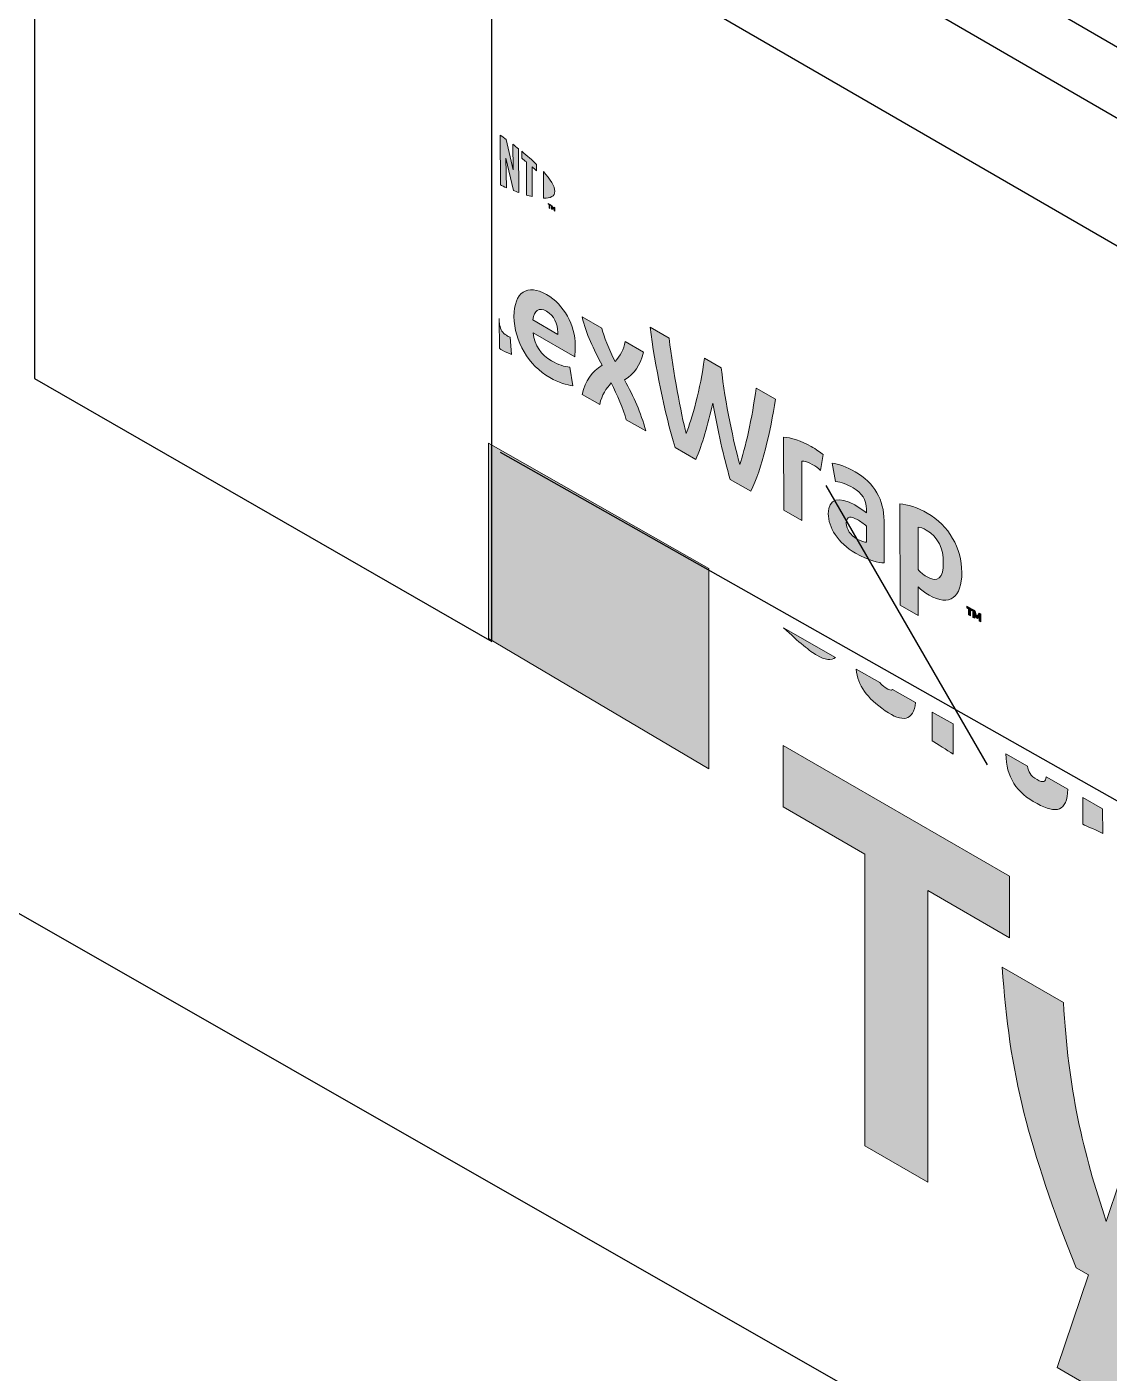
# Model space of a CAD drawing. Extents: x -1140 to 5605, y -816 to 2382.
# Drawn here: x 3666.2 to 3714.4, y 41.5 to 101.5 of the extents above; entities that cross this region are included whole.
import ezdxf

# ---------------------------------------------------------------- set-up
doc = ezdxf.new("R2010")
doc.units = 0
doc.header["$MEASUREMENT"] = 0
for name, color, linetype, lineweight in [('.ATI-DETAIL', 7, 'Continuous', 0), ('G-ANNO-TTLB', 7, 'Continuous', 0), ('TYVEK', 7, 'Continuous', 0), ('X-REF - TRACED', 7, 'Continuous', 0)]:
    doc.layers.add(name, color=color, linetype=linetype, lineweight=lineweight)

# ---------------------------------------------------------------- blocks, each defined once
blk = doc.blocks.new('Block_337')
at = {"layer": 'TYVEK', "true_color": 0x003b71, "transparency": 33554687}
h = blk.add_hatch(color=156, dxfattribs=at)
h.dxf.hatch_style = 2
edge = h.paths.add_edge_path()
edge.add_spline(control_points=[(3706.284, 77.006), (3706.114, 77.105), (3706.021, 77.198), (3705.908, 77.318), (3705.908, 77.318), (3705.908, 79.208), (3705.908, 79.208), (3706.029, 79.194), (3706.135, 79.165), (3706.277, 79.08), (3706.817, 78.775), (3707.037, 78.242), (3707.037, 77.631), (3707.044, 76.935), (3706.803, 76.708), (3706.284, 77.006)], knot_values=[0, 0, 0, 0, 1, 1, 1, 2, 2, 2, 3, 3, 3, 4, 4, 4, 5, 5, 5, 5], degree=3, periodic=0)
edge = h.paths.add_edge_path()
edge.add_spline(control_points=[(3706.32, 79.833), (3705.901, 80.074), (3705.432, 80.224), (3705.098, 80.245), (3705.098, 80.245), (3705.112, 75.727), (3705.112, 75.727), (3705.112, 75.727), (3705.915, 75.266), (3705.915, 75.266), (3705.915, 75.266), (3705.908, 76.551), (3705.908, 76.551), (3706.057, 76.402), (3706.199, 76.296), (3706.405, 76.182), (3707.321, 75.649), (3707.868, 76.075), (3707.861, 77.191), (3707.861, 78.27), (3707.286, 79.279), (3706.32, 79.833)], knot_values=[0, 0, 0, 0, 1, 1, 1, 2, 2, 2, 3, 3, 3, 4, 4, 4, 5, 5, 5, 6, 6, 6, 7, 7, 7, 7], degree=3, periodic=0)
h = blk.add_hatch(color=156, dxfattribs=at)
h.dxf.hatch_style = 2
edge = h.paths.add_edge_path()
edge.add_spline(control_points=[(3708.081, 75.692), (3708.081, 75.692), (3708.081, 75.614), (3708.081, 75.614), (3708.081, 75.614), (3708.16, 75.571), (3708.16, 75.571), (3708.16, 75.571), (3708.166, 75.294), (3708.166, 75.294), (3708.166, 75.294), (3708.245, 75.251), (3708.245, 75.251), (3708.245, 75.251), (3708.245, 75.521), (3708.245, 75.521), (3708.245, 75.521), (3708.323, 75.479), (3708.323, 75.479), (3708.323, 75.479), (3708.323, 75.557), (3708.323, 75.557), (3708.323, 75.557), (3708.081, 75.692), (3708.081, 75.692)], knot_values=[0, 0, 0, 0, 1, 1, 1, 2, 2, 2, 3, 3, 3, 4, 4, 4, 5, 5, 5, 6, 6, 6, 7, 7, 7, 8, 8, 8, 8], degree=3, periodic=0)
edge = h.paths.add_edge_path()
edge.add_spline(control_points=[(3708.628, 75.379), (3708.6, 75.315), (3708.572, 75.273), (3708.536, 75.23), (3708.5, 75.308), (3708.472, 75.386), (3708.444, 75.486), (3708.444, 75.486), (3708.358, 75.536), (3708.358, 75.536), (3708.358, 75.536), (3708.358, 75.187), (3708.358, 75.187), (3708.358, 75.187), (3708.436, 75.145), (3708.436, 75.145), (3708.436, 75.145), (3708.436, 75.301), (3708.436, 75.301), (3708.436, 75.301), (3708.429, 75.365), (3708.429, 75.365), (3708.458, 75.294), (3708.486, 75.223), (3708.507, 75.166), (3708.507, 75.166), (3708.564, 75.131), (3708.564, 75.131), (3708.586, 75.159), (3708.614, 75.202), (3708.642, 75.237), (3708.642, 75.237), (3708.635, 75.187), (3708.635, 75.187), (3708.635, 75.187), (3708.635, 75.024), (3708.635, 75.024), (3708.635, 75.024), (3708.713, 74.982), (3708.713, 74.982), (3708.713, 74.982), (3708.713, 75.33), (3708.713, 75.33), (3708.713, 75.33), (3708.628, 75.379), (3708.628, 75.379)], knot_values=[0, 0, 0, 0, 1, 1, 1, 2, 2, 2, 3, 3, 3, 4, 4, 4, 5, 5, 5, 6, 6, 6, 7, 7, 7, 8, 8, 8, 9, 9, 9, 10, 10, 10, 11, 11, 11, 12, 12, 12, 13, 13, 13, 14, 14, 14, 15, 15, 15, 15], degree=3, periodic=0)
at = {"layer": 'TYVEK'}
for points, knots in [([(3706.32, 79.833), (3705.901, 80.074), (3705.432, 80.224), (3705.098, 80.245), (3705.098, 80.245), (3705.112, 75.727), (3705.112, 75.727), (3705.112, 75.727), (3705.915, 75.266), (3705.915, 75.266), (3705.915, 75.266), (3705.908, 76.551), (3705.908, 76.551), (3706.057, 76.402), (3706.199, 76.296), (3706.405, 76.182), (3707.321, 75.649), (3707.868, 76.075), (3707.861, 77.191), (3707.861, 78.27), (3707.286, 79.279), (3706.32, 79.833)], [0, 0, 0, 0, 1, 1, 1, 2, 2, 2, 3, 3, 3, 4, 4, 4, 5, 5, 5, 6, 6, 6, 7, 7, 7, 7]), ([(3706.284, 77.006), (3706.114, 77.105), (3706.021, 77.198), (3705.908, 77.318), (3705.908, 77.318), (3705.908, 79.208), (3705.908, 79.208), (3706.029, 79.194), (3706.135, 79.165), (3706.277, 79.08), (3706.817, 78.775), (3707.037, 78.242), (3707.037, 77.631), (3707.044, 76.935), (3706.803, 76.708), (3706.284, 77.006)], [0, 0, 0, 0, 1, 1, 1, 2, 2, 2, 3, 3, 3, 4, 4, 4, 5, 5, 5, 5]), ([(3708.081, 75.692), (3708.081, 75.692), (3708.081, 75.614), (3708.081, 75.614), (3708.081, 75.614), (3708.16, 75.571), (3708.16, 75.571), (3708.16, 75.571), (3708.166, 75.294), (3708.166, 75.294), (3708.166, 75.294), (3708.245, 75.251), (3708.245, 75.251), (3708.245, 75.251), (3708.245, 75.521), (3708.245, 75.521), (3708.245, 75.521), (3708.323, 75.479), (3708.323, 75.479), (3708.323, 75.479), (3708.323, 75.557), (3708.323, 75.557), (3708.323, 75.557), (3708.081, 75.692), (3708.081, 75.692)], [0, 0, 0, 0, 1, 1, 1, 2, 2, 2, 3, 3, 3, 4, 4, 4, 5, 5, 5, 6, 6, 6, 7, 7, 7, 8, 8, 8, 8]), ([(3708.628, 75.379), (3708.6, 75.315), (3708.572, 75.273), (3708.536, 75.23), (3708.5, 75.308), (3708.472, 75.386), (3708.444, 75.486), (3708.444, 75.486), (3708.358, 75.536), (3708.358, 75.536), (3708.358, 75.536), (3708.358, 75.187), (3708.358, 75.187), (3708.358, 75.187), (3708.436, 75.145), (3708.436, 75.145), (3708.436, 75.145), (3708.436, 75.301), (3708.436, 75.301), (3708.436, 75.301), (3708.429, 75.365), (3708.429, 75.365), (3708.458, 75.294), (3708.486, 75.223), (3708.507, 75.166), (3708.507, 75.166), (3708.564, 75.131), (3708.564, 75.131), (3708.586, 75.159), (3708.614, 75.202), (3708.642, 75.237), (3708.642, 75.237), (3708.635, 75.187), (3708.635, 75.187), (3708.635, 75.187), (3708.635, 75.024), (3708.635, 75.024), (3708.635, 75.024), (3708.713, 74.982), (3708.713, 74.982), (3708.713, 74.982), (3708.713, 75.33), (3708.713, 75.33), (3708.713, 75.33), (3708.628, 75.379), (3708.628, 75.379)], [0, 0, 0, 0, 1, 1, 1, 2, 2, 2, 3, 3, 3, 4, 4, 4, 5, 5, 5, 6, 6, 6, 7, 7, 7, 8, 8, 8, 9, 9, 9, 10, 10, 10, 11, 11, 11, 12, 12, 12, 13, 13, 13, 14, 14, 14, 15, 15, 15, 15])]:
    blk.add_open_spline(points, degree=3, knots=knots, dxfattribs=at)
blk = doc.blocks.new('Block_336')
at = {"layer": 'TYVEK'}
blk.add_blockref('Block_337', (0, 0), dxfattribs=at)
blk = doc.blocks.new('Block_344')
at = {"layer": 'TYVEK', "color": 4, "lineweight": 25, "true_color": 0x00ffff}
blk.add_lwpolyline([(3769.932, 35.838), (3687.295, 82.541), (3687.295, 82.541)], dxfattribs=at)
blk = doc.blocks.new('Block_346')
at = {"layer": 'TYVEK', "true_color": 0x003b71, "transparency": 33554687}
h = blk.add_hatch(color=156, dxfattribs=at)
h.dxf.hatch_style = 2
edge = h.paths.add_edge_path()
edge.add_spline(control_points=[(3689.848, 87.803), (3689.848, 87.803), (3688.732, 88.449), (3688.732, 88.449), (3688.789, 88.875), (3689.009, 89.024), (3689.35, 88.833), (3689.67, 88.648), (3689.848, 88.264), (3689.848, 87.888), (3689.848, 87.888), (3689.848, 87.803), (3689.848, 87.803)], knot_values=[0, 0, 0, 0, 1, 1, 1, 2, 2, 2, 3, 3, 3, 4, 4, 4, 4], degree=3, periodic=0)
edge = h.paths.add_edge_path()
edge.add_spline(control_points=[(3690.629, 87.305), (3690.622, 88.215), (3690.118, 89.131), (3689.35, 89.578), (3688.484, 90.069), (3687.894, 89.678), (3687.894, 88.605), (3687.901, 87.476), (3688.548, 86.418), (3689.493, 85.878), (3689.876, 85.65), (3690.26, 85.53), (3690.522, 85.515), (3690.522, 85.515), (3690.387, 86.339), (3690.387, 86.339), (3690.139, 86.361), (3689.862, 86.446), (3689.571, 86.616), (3689.102, 86.886), (3688.825, 87.284), (3688.747, 87.874), (3688.747, 87.874), (3690.6, 86.808), (3690.6, 86.808), (3690.615, 86.936), (3690.629, 87.107), (3690.629, 87.305)], knot_values=[0, 0, 0, 0, 1, 1, 1, 2, 2, 2, 3, 3, 3, 4, 4, 4, 5, 5, 5, 6, 6, 6, 7, 7, 7, 8, 8, 8, 9, 9, 9, 9], degree=3, periodic=0)
h = blk.add_hatch(color=156, dxfattribs=at)
h.dxf.hatch_style = 2
edge = h.paths.add_edge_path()
edge.add_spline(control_points=[(3687.724, 87.682), (3687.667, 87.696), (3687.61, 87.725), (3687.553, 87.76), (3687.384, 87.857), (3687.293, 88.01), (3687.255, 88.226), (3687.24, 88.31), (3687.234, 88.403), (3687.234, 88.506), (3687.234, 88.506), (3687.242, 87.172), (3687.242, 87.172), (3687.282, 87.144), (3687.325, 87.118), (3687.369, 87.092), (3687.489, 87.021), (3687.674, 86.95), (3687.781, 86.908), (3687.781, 86.908), (3687.724, 87.682), (3687.724, 87.682)], knot_values=[0, 0, 0, 0, 1, 1, 1, 2, 2, 2, 3, 3, 3, 4, 4, 4, 5, 5, 5, 6, 6, 6, 7, 7, 7, 7], degree=3, periodic=0)
h = blk.add_hatch(color=156, dxfattribs=at)
h.dxf.hatch_style = 2
edge = h.paths.add_edge_path()
edge.add_spline(control_points=[(3692.824, 85.778), (3693.264, 86.048), (3693.52, 86.396), (3693.669, 87.014), (3693.669, 87.014), (3692.845, 87.483), (3692.845, 87.483), (3692.81, 87.128), (3692.618, 86.837), (3692.405, 86.588), (3692.142, 87.121), (3691.886, 87.732), (3691.808, 88.08), (3691.808, 88.08), (3690.934, 88.584), (3690.934, 88.584), (3691.119, 87.803), (3691.432, 87.156), (3691.822, 86.432), (3691.354, 86.133), (3691.084, 85.75), (3690.934, 85.125), (3690.934, 85.125), (3691.723, 84.677), (3691.723, 84.677), (3691.801, 85.111), (3692.014, 85.395), (3692.234, 85.636), (3692.483, 85.125), (3692.781, 84.45), (3692.902, 83.995), (3692.902, 83.995), (3693.776, 83.498), (3693.776, 83.498), (3693.534, 84.351), (3693.25, 84.99), (3692.824, 85.778)], knot_values=[0, 0, 0, 0, 1, 1, 1, 2, 2, 2, 3, 3, 3, 4, 4, 4, 5, 5, 5, 6, 6, 6, 7, 7, 7, 8, 8, 8, 9, 9, 9, 10, 10, 10, 11, 11, 11, 12, 12, 12, 12], degree=3, periodic=0)
h = blk.add_hatch(color=156, dxfattribs=at)
h.dxf.hatch_style = 2
edge = h.paths.add_edge_path()
edge.add_spline(control_points=[(3698.691, 85.409), (3698.521, 84.081), (3698.194, 82.667), (3697.96, 82.007), (3697.697, 82.951), (3697.313, 84.727), (3697.135, 86.304), (3697.135, 86.304), (3696.382, 86.737), (3696.382, 86.737), (3696.212, 85.359), (3695.821, 84.024), (3695.573, 83.377), (3695.331, 84.308), (3694.998, 86.105), (3694.813, 87.632), (3694.813, 87.632), (3693.961, 88.122), (3693.961, 88.122), (3694.18, 86.425), (3694.607, 84.322), (3695.076, 82.752), (3695.076, 82.752), (3695.999, 82.22), (3695.999, 82.22), (3696.29, 82.902), (3696.539, 83.747), (3696.759, 84.734), (3696.979, 83.498), (3697.242, 82.355), (3697.533, 81.339), (3697.533, 81.339), (3698.457, 80.813), (3698.457, 80.813), (3698.947, 81.822), (3699.33, 83.463), (3699.55, 84.912), (3699.55, 84.912), (3698.691, 85.409), (3698.691, 85.409)], knot_values=[0, 0, 0, 0, 1, 1, 1, 2, 2, 2, 3, 3, 3, 4, 4, 4, 5, 5, 5, 6, 6, 6, 7, 7, 7, 8, 8, 8, 9, 9, 9, 10, 10, 10, 11, 11, 11, 12, 12, 12, 13, 13, 13, 13], degree=3, periodic=0)
h = blk.add_hatch(color=156, dxfattribs=at)
h.dxf.hatch_style = 2
edge = h.paths.add_edge_path()
edge.add_spline(control_points=[(3701.149, 82.802), (3700.722, 83.044), (3700.233, 83.214), (3699.913, 83.214), (3699.913, 83.214), (3699.92, 79.968), (3699.92, 79.968), (3699.92, 79.968), (3700.73, 79.506), (3700.73, 79.506), (3700.73, 79.506), (3700.722, 82.156), (3700.722, 82.156), (3700.85, 82.156), (3700.993, 82.12), (3701.213, 81.992), (3701.334, 81.921), (3701.461, 81.836), (3701.561, 81.737), (3701.561, 81.737), (3701.674, 82.44), (3701.674, 82.44), (3701.561, 82.539), (3701.355, 82.681), (3701.149, 82.802)], knot_values=[0, 0, 0, 0, 1, 1, 1, 2, 2, 2, 3, 3, 3, 4, 4, 4, 5, 5, 5, 6, 6, 6, 7, 7, 7, 8, 8, 8, 8], degree=3, periodic=0)
h = blk.add_hatch(color=156, dxfattribs=at)
h.dxf.hatch_style = 2
edge = h.paths.add_edge_path()
edge.add_spline(control_points=[(3703.614, 78.533), (3703.528, 78.526), (3703.379, 78.569), (3703.202, 78.675), (3702.889, 78.853), (3702.719, 79.101), (3702.711, 79.385), (3702.711, 79.705), (3702.924, 79.705), (3703.195, 79.549), (3703.336, 79.471), (3703.479, 79.364), (3703.614, 79.258), (3703.614, 79.258), (3703.614, 78.533), (3703.614, 78.533)], knot_values=[0, 0, 0, 0, 1, 1, 1, 2, 2, 2, 3, 3, 3, 4, 4, 4, 5, 5, 5, 5], degree=3, periodic=0)
edge = h.paths.add_edge_path()
edge.add_spline(control_points=[(3704.395, 79.492), (3704.395, 80.408), (3703.969, 81.183), (3703.102, 81.68), (3702.747, 81.886), (3702.342, 82.035), (3702.086, 82.056), (3702.086, 82.056), (3702.236, 81.246), (3702.236, 81.246), (3702.477, 81.218), (3702.754, 81.112), (3703.01, 80.962), (3703.401, 80.735), (3703.607, 80.423), (3703.614, 80.011), (3703.614, 80.011), (3703.614, 79.847), (3703.614, 79.847), (3703.464, 79.954), (3703.251, 80.103), (3703.088, 80.202), (3702.385, 80.6), (3701.909, 80.479), (3701.909, 79.805), (3701.909, 79.201), (3702.321, 78.512), (3703.124, 78.05), (3703.713, 77.709), (3704.161, 77.61), (3704.402, 77.61), (3704.402, 77.61), (3704.395, 79.492), (3704.395, 79.492)], knot_values=[0, 0, 0, 0, 1, 1, 1, 2, 2, 2, 3, 3, 3, 4, 4, 4, 5, 5, 5, 6, 6, 6, 7, 7, 7, 8, 8, 8, 9, 9, 9, 10, 10, 10, 11, 11, 11, 11], degree=3, periodic=0)
at = {"layer": 'TYVEK'}
for points, knots in [([(3690.629, 87.305), (3690.622, 88.215), (3690.118, 89.131), (3689.35, 89.578), (3688.484, 90.069), (3687.894, 89.678), (3687.894, 88.605), (3687.901, 87.476), (3688.548, 86.418), (3689.493, 85.878), (3689.876, 85.65), (3690.26, 85.53), (3690.522, 85.515), (3690.522, 85.515), (3690.387, 86.339), (3690.387, 86.339), (3690.139, 86.361), (3689.862, 86.446), (3689.571, 86.616), (3689.102, 86.886), (3688.825, 87.284), (3688.747, 87.874), (3688.747, 87.874), (3690.6, 86.808), (3690.6, 86.808), (3690.615, 86.936), (3690.629, 87.107), (3690.629, 87.305)], [0, 0, 0, 0, 1, 1, 1, 2, 2, 2, 3, 3, 3, 4, 4, 4, 5, 5, 5, 6, 6, 6, 7, 7, 7, 8, 8, 8, 9, 9, 9, 9]), ([(3689.848, 87.803), (3689.848, 87.803), (3688.732, 88.449), (3688.732, 88.449), (3688.789, 88.875), (3689.009, 89.024), (3689.35, 88.833), (3689.67, 88.648), (3689.848, 88.264), (3689.848, 87.888), (3689.848, 87.888), (3689.848, 87.803), (3689.848, 87.803)], [0, 0, 0, 0, 1, 1, 1, 2, 2, 2, 3, 3, 3, 4, 4, 4, 4]), ([(3687.724, 87.682), (3687.667, 87.696), (3687.61, 87.725), (3687.553, 87.76), (3687.384, 87.857), (3687.293, 88.01), (3687.255, 88.226), (3687.24, 88.31), (3687.234, 88.403), (3687.234, 88.506), (3687.234, 88.506), (3687.242, 87.172), (3687.242, 87.172), (3687.282, 87.144), (3687.325, 87.118), (3687.369, 87.092), (3687.489, 87.021), (3687.674, 86.95), (3687.781, 86.908), (3687.781, 86.908), (3687.724, 87.682), (3687.724, 87.682)], [0, 0, 0, 0, 1, 1, 1, 2, 2, 2, 3, 3, 3, 4, 4, 4, 5, 5, 5, 6, 6, 6, 7, 7, 7, 7]), ([(3692.824, 85.778), (3693.264, 86.048), (3693.52, 86.396), (3693.669, 87.014), (3693.669, 87.014), (3692.845, 87.483), (3692.845, 87.483), (3692.81, 87.128), (3692.618, 86.837), (3692.405, 86.588), (3692.142, 87.121), (3691.886, 87.732), (3691.808, 88.08), (3691.808, 88.08), (3690.934, 88.584), (3690.934, 88.584), (3691.119, 87.803), (3691.432, 87.156), (3691.822, 86.432), (3691.354, 86.133), (3691.084, 85.75), (3690.934, 85.125), (3690.934, 85.125), (3691.723, 84.677), (3691.723, 84.677), (3691.801, 85.111), (3692.014, 85.395), (3692.234, 85.636), (3692.483, 85.125), (3692.781, 84.45), (3692.902, 83.995), (3692.902, 83.995), (3693.776, 83.498), (3693.776, 83.498), (3693.534, 84.351), (3693.25, 84.99), (3692.824, 85.778)], [0, 0, 0, 0, 1, 1, 1, 2, 2, 2, 3, 3, 3, 4, 4, 4, 5, 5, 5, 6, 6, 6, 7, 7, 7, 8, 8, 8, 9, 9, 9, 10, 10, 10, 11, 11, 11, 12, 12, 12, 12]), ([(3698.691, 85.409), (3698.521, 84.081), (3698.194, 82.667), (3697.96, 82.007), (3697.697, 82.951), (3697.313, 84.727), (3697.135, 86.304), (3697.135, 86.304), (3696.382, 86.737), (3696.382, 86.737), (3696.212, 85.359), (3695.821, 84.024), (3695.573, 83.377), (3695.331, 84.308), (3694.998, 86.105), (3694.813, 87.632), (3694.813, 87.632), (3693.961, 88.122), (3693.961, 88.122), (3694.18, 86.425), (3694.607, 84.322), (3695.076, 82.752), (3695.076, 82.752), (3695.999, 82.22), (3695.999, 82.22), (3696.29, 82.902), (3696.539, 83.747), (3696.759, 84.734), (3696.979, 83.498), (3697.242, 82.355), (3697.533, 81.339), (3697.533, 81.339), (3698.457, 80.813), (3698.457, 80.813), (3698.947, 81.822), (3699.33, 83.463), (3699.55, 84.912), (3699.55, 84.912), (3698.691, 85.409), (3698.691, 85.409)], [0, 0, 0, 0, 1, 1, 1, 2, 2, 2, 3, 3, 3, 4, 4, 4, 5, 5, 5, 6, 6, 6, 7, 7, 7, 8, 8, 8, 9, 9, 9, 10, 10, 10, 11, 11, 11, 12, 12, 12, 13, 13, 13, 13]), ([(3701.149, 82.802), (3700.722, 83.044), (3700.233, 83.214), (3699.913, 83.214), (3699.913, 83.214), (3699.92, 79.968), (3699.92, 79.968), (3699.92, 79.968), (3700.73, 79.506), (3700.73, 79.506), (3700.73, 79.506), (3700.722, 82.156), (3700.722, 82.156), (3700.85, 82.156), (3700.993, 82.12), (3701.213, 81.992), (3701.334, 81.921), (3701.461, 81.836), (3701.561, 81.737), (3701.561, 81.737), (3701.674, 82.44), (3701.674, 82.44), (3701.561, 82.539), (3701.355, 82.681), (3701.149, 82.802)], [0, 0, 0, 0, 1, 1, 1, 2, 2, 2, 3, 3, 3, 4, 4, 4, 5, 5, 5, 6, 6, 6, 7, 7, 7, 8, 8, 8, 8]), ([(3704.395, 79.492), (3704.395, 80.408), (3703.969, 81.183), (3703.102, 81.68), (3702.747, 81.886), (3702.342, 82.035), (3702.086, 82.056), (3702.086, 82.056), (3702.236, 81.246), (3702.236, 81.246), (3702.477, 81.218), (3702.754, 81.112), (3703.01, 80.962), (3703.401, 80.735), (3703.607, 80.423), (3703.614, 80.011), (3703.614, 80.011), (3703.614, 79.847), (3703.614, 79.847), (3703.464, 79.954), (3703.251, 80.103), (3703.088, 80.202), (3702.385, 80.6), (3701.909, 80.479), (3701.909, 79.805), (3701.909, 79.201), (3702.321, 78.512), (3703.124, 78.05), (3703.713, 77.709), (3704.161, 77.61), (3704.402, 77.61), (3704.402, 77.61), (3704.395, 79.492), (3704.395, 79.492)], [0, 0, 0, 0, 1, 1, 1, 2, 2, 2, 3, 3, 3, 4, 4, 4, 5, 5, 5, 6, 6, 6, 7, 7, 7, 8, 8, 8, 9, 9, 9, 10, 10, 10, 11, 11, 11, 11]), ([(3703.614, 78.533), (3703.528, 78.526), (3703.379, 78.569), (3703.202, 78.675), (3702.889, 78.853), (3702.719, 79.101), (3702.711, 79.385), (3702.711, 79.705), (3702.924, 79.705), (3703.195, 79.549), (3703.336, 79.471), (3703.479, 79.364), (3703.614, 79.258), (3703.614, 79.258), (3703.614, 78.533), (3703.614, 78.533)], [0, 0, 0, 0, 1, 1, 1, 2, 2, 2, 3, 3, 3, 4, 4, 4, 5, 5, 5, 5])]:
    blk.add_open_spline(points, degree=3, knots=knots, dxfattribs=at)
blk = doc.blocks.new('Block_347')
at = {"layer": 'TYVEK', "true_color": 0x003b71, "transparency": 33554687}
h = blk.add_hatch(color=156, dxfattribs=at)
h.dxf.hatch_style = 2
edge = h.paths.add_edge_path()
edge.add_spline(control_points=[(3687.864, 95.138), (3687.864, 95.138), (3687.549, 96.492), (3687.549, 96.492), (3687.464, 96.554), (3687.361, 96.626), (3687.282, 96.68), (3687.282, 96.68), (3687.287, 94.462), (3687.287, 94.462), (3687.343, 94.437), (3687.485, 94.374), (3687.558, 94.342), (3687.558, 94.342), (3687.533, 95.662), (3687.533, 95.662), (3687.533, 95.662), (3687.866, 94.217), (3687.866, 94.217), (3687.937, 94.189), (3688.039, 94.151), (3688.107, 94.127), (3688.107, 94.127), (3688.102, 96.075), (3688.102, 96.075), (3688.031, 96.131), (3687.904, 96.23), (3687.842, 96.276), (3687.842, 96.276), (3687.864, 95.138), (3687.864, 95.138)], knot_values=[0, 0, 0, 0, 1, 1, 1, 2, 2, 2, 3, 3, 3, 4, 4, 4, 5, 5, 5, 6, 6, 6, 7, 7, 7, 8, 8, 8, 9, 9, 9, 10, 10, 10, 10], degree=3, periodic=0)
h = blk.add_hatch(color=156, dxfattribs=at)
h.dxf.hatch_style = 2
edge = h.paths.add_edge_path()
edge.add_spline(control_points=[(3688.242, 95.654), (3688.312, 95.6), (3688.38, 95.545), (3688.447, 95.489), (3688.447, 95.489), (3688.451, 94.015), (3688.451, 94.015), (3688.512, 93.996), (3688.627, 93.965), (3688.703, 93.947), (3688.703, 93.947), (3688.7, 95.275), (3688.7, 95.275), (3688.773, 95.211), (3688.842, 95.15), (3688.905, 95.092), (3688.905, 95.092), (3688.904, 95.377), (3688.904, 95.377), (3688.705, 95.571), (3688.491, 95.759), (3688.241, 95.963), (3688.241, 95.963), (3688.242, 95.654), (3688.242, 95.654)], knot_values=[0, 0, 0, 0, 1, 1, 1, 2, 2, 2, 3, 3, 3, 4, 4, 4, 5, 5, 5, 6, 6, 6, 7, 7, 7, 8, 8, 8, 8], degree=3, periodic=0)
h = blk.add_hatch(color=156, dxfattribs=at)
h.dxf.hatch_style = 2
edge = h.paths.add_edge_path()
edge.add_spline(control_points=[(3689.713, 94.181), (3689.713, 93.962), (3689.53, 93.864), (3689.21, 93.873), (3689.21, 93.873), (3689.207, 95.063), (3689.207, 95.063), (3689.528, 94.705), (3689.712, 94.397), (3689.713, 94.181)], knot_values=[0, 0, 0, 0, 1, 1, 1, 2, 2, 2, 3, 3, 3, 3], degree=3, periodic=0)
h = blk.add_hatch(color=156, dxfattribs=at)
h.dxf.hatch_style = 2
edge = h.paths.add_edge_path()
edge.add_spline(control_points=[(3689.414, 93.634), (3689.414, 93.634), (3689.414, 93.606), (3689.414, 93.606), (3689.414, 93.606), (3689.457, 93.585), (3689.457, 93.585), (3689.457, 93.585), (3689.457, 93.443), (3689.457, 93.443), (3689.457, 93.443), (3689.485, 93.421), (3689.485, 93.421), (3689.485, 93.421), (3689.485, 93.563), (3689.485, 93.563), (3689.485, 93.563), (3689.535, 93.542), (3689.535, 93.542), (3689.535, 93.542), (3689.535, 93.57), (3689.535, 93.57), (3689.535, 93.57), (3689.414, 93.634), (3689.414, 93.634)], knot_values=[0, 0, 0, 0, 1, 1, 1, 2, 2, 2, 3, 3, 3, 4, 4, 4, 5, 5, 5, 6, 6, 6, 7, 7, 7, 8, 8, 8, 8], degree=3, periodic=0)
edge = h.paths.add_edge_path()
edge.add_spline(control_points=[(3689.684, 93.478), (3689.684, 93.478), (3689.642, 93.428), (3689.642, 93.428), (3689.642, 93.428), (3689.592, 93.535), (3689.592, 93.535), (3689.592, 93.535), (3689.563, 93.549), (3689.563, 93.549), (3689.563, 93.549), (3689.563, 93.379), (3689.563, 93.379), (3689.563, 93.379), (3689.592, 93.364), (3689.592, 93.364), (3689.592, 93.364), (3689.592, 93.485), (3689.592, 93.485), (3689.592, 93.485), (3689.642, 93.379), (3689.642, 93.379), (3689.642, 93.379), (3689.684, 93.428), (3689.684, 93.428), (3689.684, 93.428), (3689.684, 93.308), (3689.684, 93.308), (3689.684, 93.308), (3689.712, 93.293), (3689.712, 93.293), (3689.712, 93.293), (3689.712, 93.464), (3689.712, 93.464), (3689.712, 93.464), (3689.684, 93.478), (3689.684, 93.478)], knot_values=[0, 0, 0, 0, 1, 1, 1, 2, 2, 2, 3, 3, 3, 4, 4, 4, 5, 5, 5, 6, 6, 6, 7, 7, 7, 8, 8, 8, 9, 9, 9, 10, 10, 10, 11, 11, 11, 12, 12, 12, 12], degree=3, periodic=0)
at = {"layer": 'TYVEK'}
for points, knots in [([(3687.864, 95.138), (3687.864, 95.138), (3687.549, 96.492), (3687.549, 96.492), (3687.464, 96.554), (3687.361, 96.626), (3687.282, 96.68), (3687.282, 96.68), (3687.287, 94.462), (3687.287, 94.462), (3687.343, 94.437), (3687.485, 94.374), (3687.558, 94.342), (3687.558, 94.342), (3687.533, 95.662), (3687.533, 95.662), (3687.533, 95.662), (3687.866, 94.217), (3687.866, 94.217), (3687.937, 94.189), (3688.039, 94.151), (3688.107, 94.127), (3688.107, 94.127), (3688.102, 96.075), (3688.102, 96.075), (3688.031, 96.131), (3687.904, 96.23), (3687.842, 96.276), (3687.842, 96.276), (3687.864, 95.138), (3687.864, 95.138)], [0, 0, 0, 0, 1, 1, 1, 2, 2, 2, 3, 3, 3, 4, 4, 4, 5, 5, 5, 6, 6, 6, 7, 7, 7, 8, 8, 8, 9, 9, 9, 10, 10, 10, 10]), ([(3688.242, 95.654), (3688.312, 95.6), (3688.38, 95.545), (3688.447, 95.489), (3688.447, 95.489), (3688.451, 94.015), (3688.451, 94.015), (3688.512, 93.996), (3688.627, 93.965), (3688.703, 93.947), (3688.703, 93.947), (3688.7, 95.275), (3688.7, 95.275), (3688.773, 95.211), (3688.842, 95.15), (3688.905, 95.092), (3688.905, 95.092), (3688.904, 95.377), (3688.904, 95.377), (3688.705, 95.571), (3688.491, 95.759), (3688.241, 95.963), (3688.241, 95.963), (3688.242, 95.654), (3688.242, 95.654)], [0, 0, 0, 0, 1, 1, 1, 2, 2, 2, 3, 3, 3, 4, 4, 4, 5, 5, 5, 6, 6, 6, 7, 7, 7, 8, 8, 8, 8]), ([(3689.713, 94.181), (3689.713, 93.962), (3689.53, 93.864), (3689.21, 93.873), (3689.21, 93.873), (3689.207, 95.063), (3689.207, 95.063), (3689.528, 94.705), (3689.712, 94.397), (3689.713, 94.181)], [0, 0, 0, 0, 1, 1, 1, 2, 2, 2, 3, 3, 3, 3]), ([(3689.414, 93.634), (3689.414, 93.634), (3689.414, 93.606), (3689.414, 93.606), (3689.414, 93.606), (3689.457, 93.585), (3689.457, 93.585), (3689.457, 93.585), (3689.457, 93.443), (3689.457, 93.443), (3689.457, 93.443), (3689.485, 93.421), (3689.485, 93.421), (3689.485, 93.421), (3689.485, 93.563), (3689.485, 93.563), (3689.485, 93.563), (3689.535, 93.542), (3689.535, 93.542), (3689.535, 93.542), (3689.535, 93.57), (3689.535, 93.57), (3689.535, 93.57), (3689.414, 93.634), (3689.414, 93.634)], [0, 0, 0, 0, 1, 1, 1, 2, 2, 2, 3, 3, 3, 4, 4, 4, 5, 5, 5, 6, 6, 6, 7, 7, 7, 8, 8, 8, 8]), ([(3689.684, 93.478), (3689.684, 93.478), (3689.642, 93.428), (3689.642, 93.428), (3689.642, 93.428), (3689.592, 93.535), (3689.592, 93.535), (3689.592, 93.535), (3689.563, 93.549), (3689.563, 93.549), (3689.563, 93.549), (3689.563, 93.379), (3689.563, 93.379), (3689.563, 93.379), (3689.592, 93.364), (3689.592, 93.364), (3689.592, 93.364), (3689.592, 93.485), (3689.592, 93.485), (3689.592, 93.485), (3689.642, 93.379), (3689.642, 93.379), (3689.642, 93.379), (3689.684, 93.428), (3689.684, 93.428), (3689.684, 93.428), (3689.684, 93.308), (3689.684, 93.308), (3689.684, 93.308), (3689.712, 93.293), (3689.712, 93.293), (3689.712, 93.293), (3689.712, 93.464), (3689.712, 93.464), (3689.712, 93.464), (3689.684, 93.478), (3689.684, 93.478)], [0, 0, 0, 0, 1, 1, 1, 2, 2, 2, 3, 3, 3, 4, 4, 4, 5, 5, 5, 6, 6, 6, 7, 7, 7, 8, 8, 8, 9, 9, 9, 10, 10, 10, 11, 11, 11, 12, 12, 12, 12])]:
    blk.add_open_spline(points, degree=3, knots=knots, dxfattribs=at)
blk = doc.blocks.new('Block_345')
at = {"layer": 'TYVEK'}
for name in ['Block_347', 'Block_346']:
    blk.add_blockref(name, (0, 0), dxfattribs=at)
blk = doc.blocks.new('Block_358')
at = {"layer": 'TYVEK', "color": 3, "lineweight": 25, "true_color": 0x00ff00}
blk.add_line((3766.091, 70.849), (3694.369, 112.443), dxfattribs=at)
blk = doc.blocks.new('Block_581')
at = {"layer": 'X-REF - TRACED', "true_color": 0x848484, "transparency": 33554687}
h = blk.add_hatch(color=252, dxfattribs=at)
h.dxf.hatch_style = 2
edge = h.paths.add_edge_path()
edge.add_spline(control_points=[(3699.915, 74.713), (3700.585, 74.093), (3701.105, 73.663), (3701.395, 73.493), (3701.765, 73.283), (3702.045, 73.253), (3702.235, 73.403), (3702.235, 73.403), (3699.915, 74.713), (3699.915, 74.713)], knot_values=[0, 0, 0, 0, 1, 1, 1, 2, 2, 2, 3, 3, 3, 3], degree=3, periodic=0)
h = blk.add_hatch(color=252, dxfattribs=at)
h.dxf.hatch_style = 2
edge = h.paths.add_edge_path()
edge.add_spline(control_points=[(3705.795, 71.383), (3705.715, 70.583), (3705.215, 70.473), (3704.445, 71.023), (3703.625, 71.603), (3703.225, 72.123), (3703.155, 72.883), (3703.155, 72.883), (3704.205, 72.283), (3704.205, 72.283), (3704.265, 72.203), (3704.345, 72.133), (3704.445, 72.063), (3704.605, 71.943), (3704.715, 71.923), (3704.775, 71.963), (3704.775, 71.963), (3705.795, 71.383), (3705.795, 71.383)], knot_values=[0, 0, 0, 0, 1, 1, 1, 2, 2, 2, 3, 3, 3, 4, 4, 4, 5, 5, 5, 6, 6, 6, 6], degree=3, periodic=0)
h = blk.add_hatch(color=252, dxfattribs=at)
h.dxf.hatch_style = 2
edge = h.paths.add_edge_path()
edge.add_spline(control_points=[(3706.535, 70.963), (3706.535, 70.963), (3706.535, 69.683), (3706.535, 69.683), (3706.725, 69.563), (3707.215, 69.253), (3707.475, 69.093), (3707.475, 69.093), (3707.475, 70.433), (3707.475, 70.433), (3707.475, 70.433), (3706.535, 70.963), (3706.535, 70.963)], knot_values=[0, 0, 0, 0, 1, 1, 1, 2, 2, 2, 3, 3, 3, 4, 4, 4, 4], degree=3, periodic=0)
h = blk.add_hatch(color=252, dxfattribs=at)
h.dxf.hatch_style = 2
edge = h.paths.add_edge_path()
edge.add_spline(control_points=[(3711.625, 68.083), (3711.605, 67.863), (3711.505, 67.793), (3711.215, 67.953), (3710.925, 68.113), (3710.815, 68.303), (3710.795, 68.553), (3710.795, 68.553), (3709.825, 69.103), (3709.825, 69.103), (3709.835, 68.063), (3710.305, 67.363), (3711.215, 66.883), (3712.085, 66.423), (3712.555, 66.513), (3712.585, 67.533), (3712.585, 67.533), (3711.625, 68.083), (3711.625, 68.083)], knot_values=[0, 0, 0, 0, 1, 1, 1, 2, 2, 2, 3, 3, 3, 4, 4, 4, 5, 5, 5, 6, 6, 6, 6], degree=3, periodic=0)
h = blk.add_hatch(color=252, dxfattribs=at)
h.dxf.hatch_style = 2
edge = h.paths.add_edge_path()
edge.add_spline(control_points=[(3714.135, 66.653), (3714.135, 66.653), (3714.155, 65.553), (3714.155, 65.553), (3713.915, 65.663), (3713.445, 65.873), (3713.255, 65.963), (3713.255, 65.963), (3713.255, 67.153), (3713.255, 67.153), (3713.255, 67.153), (3714.135, 66.653), (3714.135, 66.653)], knot_values=[0, 0, 0, 0, 1, 1, 1, 2, 2, 2, 3, 3, 3, 4, 4, 4, 4], degree=3, periodic=0)
h = blk.add_hatch(color=252, dxfattribs=at)
h.dxf.hatch_style = 2
edge = h.paths.add_edge_path()
edge.add_spline(control_points=[(3715.985, 65.613), (3715.985, 65.613), (3715.985, 64.833), (3715.985, 64.833), (3715.765, 64.913), (3715.425, 65.043), (3715.185, 65.133), (3715.185, 65.133), (3714.935, 66.203), (3714.935, 66.203), (3714.935, 66.203), (3715.985, 65.613), (3715.985, 65.613)], knot_values=[0, 0, 0, 0, 1, 1, 1, 2, 2, 2, 3, 3, 3, 4, 4, 4, 4], degree=3, periodic=0)
h = blk.add_hatch(color=252, dxfattribs=at)
h.dxf.hatch_style = 2
edge = h.paths.add_edge_path()
edge.add_spline(control_points=[(3717.975, 64.483), (3717.975, 64.483), (3717.975, 64.223), (3717.975, 64.223), (3717.725, 64.283), (3717.345, 64.383), (3717.135, 64.453), (3717.135, 64.453), (3717.135, 64.953), (3717.135, 64.953), (3717.135, 64.953), (3717.975, 64.483), (3717.975, 64.483)], knot_values=[0, 0, 0, 0, 1, 1, 1, 2, 2, 2, 3, 3, 3, 4, 4, 4, 4], degree=3, periodic=0)
h = blk.add_hatch(color=252, dxfattribs=at)
h.dxf.hatch_style = 2
edge = h.paths.add_edge_path()
edge.add_spline(control_points=[(3720.345, 63.183), (3720.345, 63.183), (3720.345, 63.083), (3720.345, 63.083), (3720.345, 63.083), (3720.495, 62.993), (3720.495, 62.993), (3720.495, 62.993), (3720.495, 62.523), (3720.495, 62.523), (3720.495, 62.523), (3720.585, 62.473), (3720.585, 62.473), (3720.585, 62.473), (3720.585, 62.933), (3720.585, 62.933), (3720.585, 62.933), (3720.745, 62.853), (3720.745, 62.853), (3720.745, 62.853), (3720.745, 62.953), (3720.745, 62.953), (3720.745, 62.953), (3720.345, 63.183), (3720.345, 63.183)], knot_values=[0, 0, 0, 0, 1, 1, 1, 2, 2, 2, 3, 3, 3, 4, 4, 4, 5, 5, 5, 6, 6, 6, 7, 7, 7, 8, 8, 8, 8], degree=3, periodic=0)
edge = h.paths.add_edge_path()
edge.add_spline(control_points=[(3721.245, 62.653), (3721.245, 62.653), (3721.235, 62.633), (3721.235, 62.633), (3721.235, 62.633), (3721.095, 62.473), (3721.095, 62.473), (3721.095, 62.473), (3720.965, 62.793), (3720.965, 62.793), (3720.965, 62.793), (3720.945, 62.833), (3720.945, 62.833), (3720.945, 62.833), (3720.845, 62.883), (3720.845, 62.883), (3720.845, 62.883), (3720.845, 62.323), (3720.845, 62.323), (3720.845, 62.323), (3720.935, 62.263), (3720.935, 62.263), (3720.935, 62.263), (3720.935, 62.673), (3720.935, 62.673), (3720.935, 62.673), (3721.095, 62.313), (3721.095, 62.313), (3721.095, 62.313), (3721.105, 62.303), (3721.105, 62.303), (3721.105, 62.303), (3721.255, 62.493), (3721.255, 62.493), (3721.255, 62.493), (3721.255, 62.083), (3721.255, 62.083), (3721.255, 62.083), (3721.345, 62.033), (3721.345, 62.033), (3721.345, 62.033), (3721.345, 62.603), (3721.345, 62.603), (3721.345, 62.603), (3721.245, 62.653), (3721.245, 62.653)], knot_values=[0, 0, 0, 0, 1, 1, 1, 2, 2, 2, 3, 3, 3, 4, 4, 4, 5, 5, 5, 6, 6, 6, 7, 7, 7, 8, 8, 8, 9, 9, 9, 10, 10, 10, 11, 11, 11, 12, 12, 12, 13, 13, 13, 14, 14, 14, 15, 15, 15, 15], degree=3, periodic=0)
at = {"layer": 'X-REF - TRACED'}
for points, knots in [([(3699.915, 74.713), (3700.585, 74.093), (3701.105, 73.663), (3701.395, 73.493), (3701.765, 73.283), (3702.045, 73.253), (3702.235, 73.403), (3702.235, 73.403), (3699.915, 74.713), (3699.915, 74.713)], [0, 0, 0, 0, 1, 1, 1, 2, 2, 2, 3, 3, 3, 3]), ([(3705.795, 71.383), (3705.715, 70.583), (3705.215, 70.473), (3704.445, 71.023), (3703.625, 71.603), (3703.225, 72.123), (3703.155, 72.883), (3703.155, 72.883), (3704.205, 72.283), (3704.205, 72.283), (3704.265, 72.203), (3704.345, 72.133), (3704.445, 72.063), (3704.605, 71.943), (3704.715, 71.923), (3704.775, 71.963), (3704.775, 71.963), (3705.795, 71.383), (3705.795, 71.383)], [0, 0, 0, 0, 1, 1, 1, 2, 2, 2, 3, 3, 3, 4, 4, 4, 5, 5, 5, 6, 6, 6, 6]), ([(3706.535, 70.963), (3706.535, 70.963), (3706.535, 69.683), (3706.535, 69.683), (3706.725, 69.563), (3707.215, 69.253), (3707.475, 69.093), (3707.475, 69.093), (3707.475, 70.433), (3707.475, 70.433), (3707.475, 70.433), (3706.535, 70.963), (3706.535, 70.963)], [0, 0, 0, 0, 1, 1, 1, 2, 2, 2, 3, 3, 3, 4, 4, 4, 4]), ([(3711.625, 68.083), (3711.605, 67.863), (3711.505, 67.793), (3711.215, 67.953), (3710.925, 68.113), (3710.815, 68.303), (3710.795, 68.553), (3710.795, 68.553), (3709.825, 69.103), (3709.825, 69.103), (3709.835, 68.063), (3710.305, 67.363), (3711.215, 66.883), (3712.085, 66.423), (3712.555, 66.513), (3712.585, 67.533), (3712.585, 67.533), (3711.625, 68.083), (3711.625, 68.083)], [0, 0, 0, 0, 1, 1, 1, 2, 2, 2, 3, 3, 3, 4, 4, 4, 5, 5, 5, 6, 6, 6, 6]), ([(3714.135, 66.653), (3714.135, 66.653), (3714.155, 65.553), (3714.155, 65.553), (3713.915, 65.663), (3713.445, 65.873), (3713.255, 65.963), (3713.255, 65.963), (3713.255, 67.153), (3713.255, 67.153), (3713.255, 67.153), (3714.135, 66.653), (3714.135, 66.653)], [0, 0, 0, 0, 1, 1, 1, 2, 2, 2, 3, 3, 3, 4, 4, 4, 4]), ([(3715.985, 65.613), (3715.985, 65.613), (3715.985, 64.833), (3715.985, 64.833), (3715.765, 64.913), (3715.425, 65.043), (3715.185, 65.133), (3715.185, 65.133), (3714.935, 66.203), (3714.935, 66.203), (3714.935, 66.203), (3715.985, 65.613), (3715.985, 65.613)], [0, 0, 0, 0, 1, 1, 1, 2, 2, 2, 3, 3, 3, 4, 4, 4, 4]), ([(3717.975, 64.483), (3717.975, 64.483), (3717.975, 64.223), (3717.975, 64.223), (3717.725, 64.283), (3717.345, 64.383), (3717.135, 64.453), (3717.135, 64.453), (3717.135, 64.953), (3717.135, 64.953), (3717.135, 64.953), (3717.975, 64.483), (3717.975, 64.483)], [0, 0, 0, 0, 1, 1, 1, 2, 2, 2, 3, 3, 3, 4, 4, 4, 4]), ([(3720.345, 63.183), (3720.345, 63.183), (3720.345, 63.083), (3720.345, 63.083), (3720.345, 63.083), (3720.495, 62.993), (3720.495, 62.993), (3720.495, 62.993), (3720.495, 62.523), (3720.495, 62.523), (3720.495, 62.523), (3720.585, 62.473), (3720.585, 62.473), (3720.585, 62.473), (3720.585, 62.933), (3720.585, 62.933), (3720.585, 62.933), (3720.745, 62.853), (3720.745, 62.853), (3720.745, 62.853), (3720.745, 62.953), (3720.745, 62.953), (3720.745, 62.953), (3720.345, 63.183), (3720.345, 63.183)], [0, 0, 0, 0, 1, 1, 1, 2, 2, 2, 3, 3, 3, 4, 4, 4, 5, 5, 5, 6, 6, 6, 7, 7, 7, 8, 8, 8, 8]), ([(3721.245, 62.653), (3721.245, 62.653), (3721.235, 62.633), (3721.235, 62.633), (3721.235, 62.633), (3721.095, 62.473), (3721.095, 62.473), (3721.095, 62.473), (3720.965, 62.793), (3720.965, 62.793), (3720.965, 62.793), (3720.945, 62.833), (3720.945, 62.833), (3720.945, 62.833), (3720.845, 62.883), (3720.845, 62.883), (3720.845, 62.883), (3720.845, 62.323), (3720.845, 62.323), (3720.845, 62.323), (3720.935, 62.263), (3720.935, 62.263), (3720.935, 62.263), (3720.935, 62.673), (3720.935, 62.673), (3720.935, 62.673), (3721.095, 62.313), (3721.095, 62.313), (3721.095, 62.313), (3721.105, 62.303), (3721.105, 62.303), (3721.105, 62.303), (3721.255, 62.493), (3721.255, 62.493), (3721.255, 62.493), (3721.255, 62.083), (3721.255, 62.083), (3721.255, 62.083), (3721.345, 62.033), (3721.345, 62.033), (3721.345, 62.033), (3721.345, 62.603), (3721.345, 62.603), (3721.345, 62.603), (3721.245, 62.653), (3721.245, 62.653)], [0, 0, 0, 0, 1, 1, 1, 2, 2, 2, 3, 3, 3, 4, 4, 4, 5, 5, 5, 6, 6, 6, 7, 7, 7, 8, 8, 8, 9, 9, 9, 10, 10, 10, 11, 11, 11, 12, 12, 12, 13, 13, 13, 14, 14, 14, 15, 15, 15, 15])]:
    blk.add_open_spline(points, degree=3, knots=knots, dxfattribs=at)
blk = doc.blocks.new('Block_585')
at = {"layer": 'X-REF - TRACED', "true_color": 0x848484, "transparency": 33554687}
h = blk.add_hatch(color=252, dxfattribs=at)
h.dxf.hatch_style = 2
h.paths.add_polyline_path([(3709.995, 63.645), (3699.894, 69.477), (3699.894, 66.734), (3703.542, 64.627), (3703.542, 51.632), (3706.347, 50.012), (3706.347, 63.008), (3709.995, 60.902)])
at = {"layer": 'X-REF - TRACED'}
blk.add_lwpolyline([(3709.995, 63.645), (3699.894, 69.477), (3699.894, 66.734), (3703.542, 64.627), (3703.542, 51.632), (3706.347, 50.012), (3706.347, 63.008), (3709.995, 60.902)], close=True, dxfattribs=at)
blk = doc.blocks.new('Block_584')
at = {"layer": 'X-REF - TRACED', "true_color": 0x848484, "transparency": 33554687}
h = blk.add_hatch(color=252, dxfattribs=at)
h.dxf.hatch_style = 2
edge = h.paths.add_edge_path()
edge.add_spline(control_points=[(3716.734, 55.505), (3716.734, 55.505), (3714.305, 48.259), (3714.305, 48.259), (3713.271, 51.289), (3712.6, 54.221), (3712.393, 58.011), (3712.393, 58.011), (3709.667, 59.585), (3709.667, 59.585), (3709.961, 54.896), (3710.844, 51.486), (3712.962, 46.193), (3712.962, 46.193), (3713.507, 45.879), (3713.507, 45.879), (3713.507, 45.879), (3712.118, 41.737), (3712.118, 41.737), (3712.118, 41.737), (3714.825, 40.174), (3714.825, 40.174), (3714.825, 40.174), (3719.441, 53.942), (3719.441, 53.942), (3719.441, 53.942), (3716.734, 55.505), (3716.734, 55.505)], knot_values=[0, 0, 0, 0, 1, 1, 1, 2, 2, 2, 3, 3, 3, 4, 4, 4, 5, 5, 5, 6, 6, 6, 7, 7, 7, 8, 8, 8, 9, 9, 9, 9], degree=3, periodic=0)
at = {"layer": 'X-REF - TRACED'}
blk.add_open_spline([(3716.734, 55.505), (3716.734, 55.505), (3714.305, 48.259), (3714.305, 48.259), (3713.271, 51.289), (3712.6, 54.221), (3712.393, 58.011), (3712.393, 58.011), (3709.667, 59.585), (3709.667, 59.585), (3709.961, 54.896), (3710.844, 51.486), (3712.962, 46.193), (3712.962, 46.193), (3713.507, 45.879), (3713.507, 45.879), (3713.507, 45.879), (3712.118, 41.737), (3712.118, 41.737), (3712.118, 41.737), (3714.825, 40.174), (3714.825, 40.174), (3714.825, 40.174), (3719.441, 53.942), (3719.441, 53.942), (3719.441, 53.942), (3716.734, 55.505), (3716.734, 55.505)], degree=3, knots=[0, 0, 0, 0, 1, 1, 1, 2, 2, 2, 3, 3, 3, 4, 4, 4, 5, 5, 5, 6, 6, 6, 7, 7, 7, 8, 8, 8, 9, 9, 9, 9], dxfattribs=at)
blk.add_blockref('Block_585', (0, 0), dxfattribs=at)
blk = doc.blocks.new('Block_583')
at = {"layer": 'X-REF - TRACED'}
blk.add_blockref('Block_584', (0, 0), dxfattribs=at)
blk = doc.blocks.new('Block_582')
at = {"layer": 'X-REF - TRACED'}
blk.add_blockref('Block_583', (0, 0), dxfattribs=at)
blk = doc.blocks.new('Block_580')
at = {"layer": 'X-REF - TRACED'}
for name in ['Block_581', 'Block_582']:
    blk.add_blockref(name, (0, 0), dxfattribs=at)

msp = doc.modelspace()

# ---------------------------------------------------------------- hatches: boundary and pattern name
at = {"layer": 'G-ANNO-TTLB', "true_color": 0xff00ff, "transparency": 33554687}
h = msp.add_hatch(color=6, dxfattribs=at)
edge = h.paths.add_edge_path()
edge.add_spline(control_points=[(5285.56, -733.232), (5285.56, -733.232), (2356.042, -733.232), (2356.042, -733.232), (2356.042, -733.232), (2356.042, 1723.768), (2356.042, 1723.768), (2356.042, 1723.768), (5285.56, 1723.768), (5285.56, 1723.768), (5285.56, 1723.768), (5285.56, -733.232), (5285.56, -733.232)], knot_values=[0, 0, 0, 0, 1, 1, 1, 2, 2, 2, 3, 3, 3, 4, 4, 4, 4], degree=3, periodic=0)
edge = h.paths.add_edge_path()
edge.add_spline(control_points=[(2365.042, 1714.768), (2365.042, 1714.768), (2365.042, -724.232), (2365.042, -724.232), (2365.042, -724.232), (5276.56, -724.232), (5276.56, -724.232), (5276.56, -724.232), (5276.56, 1714.768), (5276.56, 1714.768), (5276.56, 1714.768), (2365.042, 1714.768), (2365.042, 1714.768)], knot_values=[0, 0, 0, 0, 1, 1, 1, 2, 2, 2, 3, 3, 3, 4, 4, 4, 4], degree=3, periodic=0)
edge.add_line((2365.042, 1714.768), (2365.042, 1714.768))
at = {"layer": 'TYVEK', "true_color": 0x000000, "transparency": 33554687}
h = msp.add_hatch(color=18, dxfattribs=at)
h.dxf.hatch_style = 2
h.paths.add_polyline_path([(3696.583, 68.439), (3686.756, 74.25), (3686.756, 82.945), (3696.583, 77.365)])

# ---------------------------------------------------------------- linework, layer by layer
at = {"layer": '.ATI-DETAIL', "color": 251, "lineweight": 25, "true_color": 0x5b5b5b}
msp.add_line((3709.003, 68.613), (3701.81, 81.071), dxfattribs=at)
at = {"layer": 'G-ANNO-TTLB'}
for points in [[(5285.56, -733.232), (5285.56, -733.232), (2356.042, -733.232), (2356.042, -733.232), (2356.042, -733.232), (2356.042, 1723.768), (2356.042, 1723.768), (2356.042, 1723.768), (5285.56, 1723.768), (5285.56, 1723.768), (5285.56, 1723.768), (5285.56, -733.232), (5285.56, -733.232)], [(2365.042, 1714.768), (2365.042, 1714.768), (2365.042, -724.232), (2365.042, -724.232), (2365.042, -724.232), (5276.56, -724.232), (5276.56, -724.232), (5276.56, -724.232), (5276.56, 1714.768), (5276.56, 1714.768), (5276.56, 1714.768), (2365.042, 1714.768), (2365.042, 1714.768)]]:
    msp.add_open_spline(points, degree=3, knots=[0, 0, 0, 0, 1, 1, 1, 2, 2, 2, 3, 3, 3, 4, 4, 4, 4], dxfattribs=at)
at = {"layer": 'TYVEK', "color": 3, "lineweight": 25, "true_color": 0x00ff00}
msp.add_line((3770.187, 59.689), (3687.282, 107.648), dxfattribs=at)
at = {"layer": 'TYVEK', "color": 4, "lineweight": 25, "true_color": 0x00ffff}
msp.add_line((3645.163, 73.787), (3809.024, -19.823), dxfattribs=at)
at = {"layer": 'TYVEK', "color": 1, "lineweight": 25, "true_color": 0xff0000}
msp.add_lwpolyline([(3686.901, 279.645), (3666.512, 291.68), (3666.512, 85.842), (3686.901, 74.117)], close=True, dxfattribs=at)
at = {"layer": 'TYVEK', "color": 3, "lineweight": 25, "true_color": 0x00ff00}
msp.add_lwpolyline([(3691.67, 110.831), (3691.67, 271.926), (3765.955, 228.612), (3765.955, 67.798), (3691.67, 110.831)], dxfattribs=at)
at = {"layer": 'TYVEK'}
msp.add_lwpolyline([(3696.583, 68.439), (3686.756, 74.25), (3686.756, 82.945), (3696.583, 77.365)], close=True, dxfattribs=at)

# ---------------------------------------------------------------- block references
for name in ['Block_358', 'Block_344', 'Block_345', 'Block_336']:
    msp.add_blockref(name, (0, 0), dxfattribs=at)
at = {"layer": 'X-REF - TRACED'}
msp.add_blockref('Block_580', (0, 0), dxfattribs=at)

doc.saveas('drawing.dxf')
